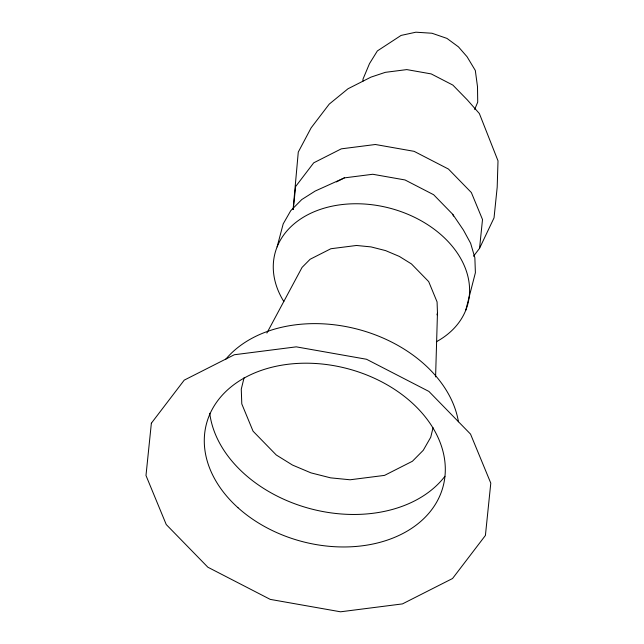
<?xml version="1.0" encoding="UTF-8"?>
<svg xmlns="http://www.w3.org/2000/svg" width="644" height="644" viewBox="0 0 644 644"><rect width="100%" height="100%" fill="white"/><g stroke="black" fill="none" stroke-linecap="round" stroke-linejoin="round"><path stroke-width="0.97" d="M435.586 376.909L437.469 312.895L437.075 301.915L428.687 281.605L411.452 263.935L399.369 256.433L385.619 250.613L371.024 246.902L356.51 245.469L330.871 248.737L310.126 259.258L302.068 267.397L266.89 333.053M293.109 209.405L298.277 152.089L311.132 127.842L329.221 104.127L348.002 88.767L370.984 77.119L385.297 72.345L406.799 69.6L431.206 73.915L452.869 85.089L467.327 99.909L479.361 113.537L498.013 160.847L497.192 187.219L494.037 217.865L479.547 248.334L473.509 256.24M293.27 209.372L295.62 186.535L313.717 162.827L341.304 148.845L375.388 144.498L414.092 151.332L448.433 169.042L471.352 192.548L482.509 219.54L479.547 248.334M244.084 377.674L241.267 389.161L241.79 403.917L253.068 431.206L276.236 454.962L292.473 465.049L310.955 472.865L330.573 477.848L350.078 479.78L384.54 475.385L412.426 461.249L423.253 450.309L430.715 437.284L433.066 427.713M436.994 314.836L437.469 312.895M277.105 246.902L283.191 223.887L290.758 210.668L301.746 199.568L315.198 191.051L344.363 177.889L372.763 174.266L405.02 179.958L433.637 194.721L452.74 214.307L463.422 230.053L470.627 243.279L474.861 257.737L475.393 272.71L465.741 310.287M474.652 109.48L477.727 102.13L477.494 86.658L475.32 70.478L467.069 56.753L458.456 46.867L446.952 38.399L432.003 33.246L415.895 32.2L401.075 35.42L377.36 50.932L369.503 63.619L362.958 79.228L362.991 81.168M336.401 181.922L344.363 177.889M452.74 214.307L453.481 216.102M444.915 476.31A127.101 92.808 14.8 0 1 310.006 508.615A127.101 92.808 14.8 0 1 209.743 413.263M225.537 359.505A127.101 92.808 14.8 0 1 358.531 329.454A127.101 92.808 14.8 0 1 458.448 421.796M283.835 301.537A99.691 72.788 14.8 0 1 319.827 209.566A99.691 72.788 14.8 0 1 450.236 243.891A99.691 72.788 14.8 0 1 436.447 341.706M151.364 423.205L145.987 475.505L166.241 524.538L207.867 567.219L270.247 599.387L340.539 611.8L402.452 603.903L452.547 578.513L485.415 535.446L490.792 483.145L470.539 434.112L428.912 391.431L366.533 359.263L296.24 346.85L234.327 354.747L184.232 380.137L151.364 423.205M237.982 507.714A122.4 89.371 14.8 0 0 440.601 493.988A122.4 89.371 14.8 0 0 295.805 363.538A122.4 89.371 14.8 0 0 237.982 507.714"/></g></svg>
